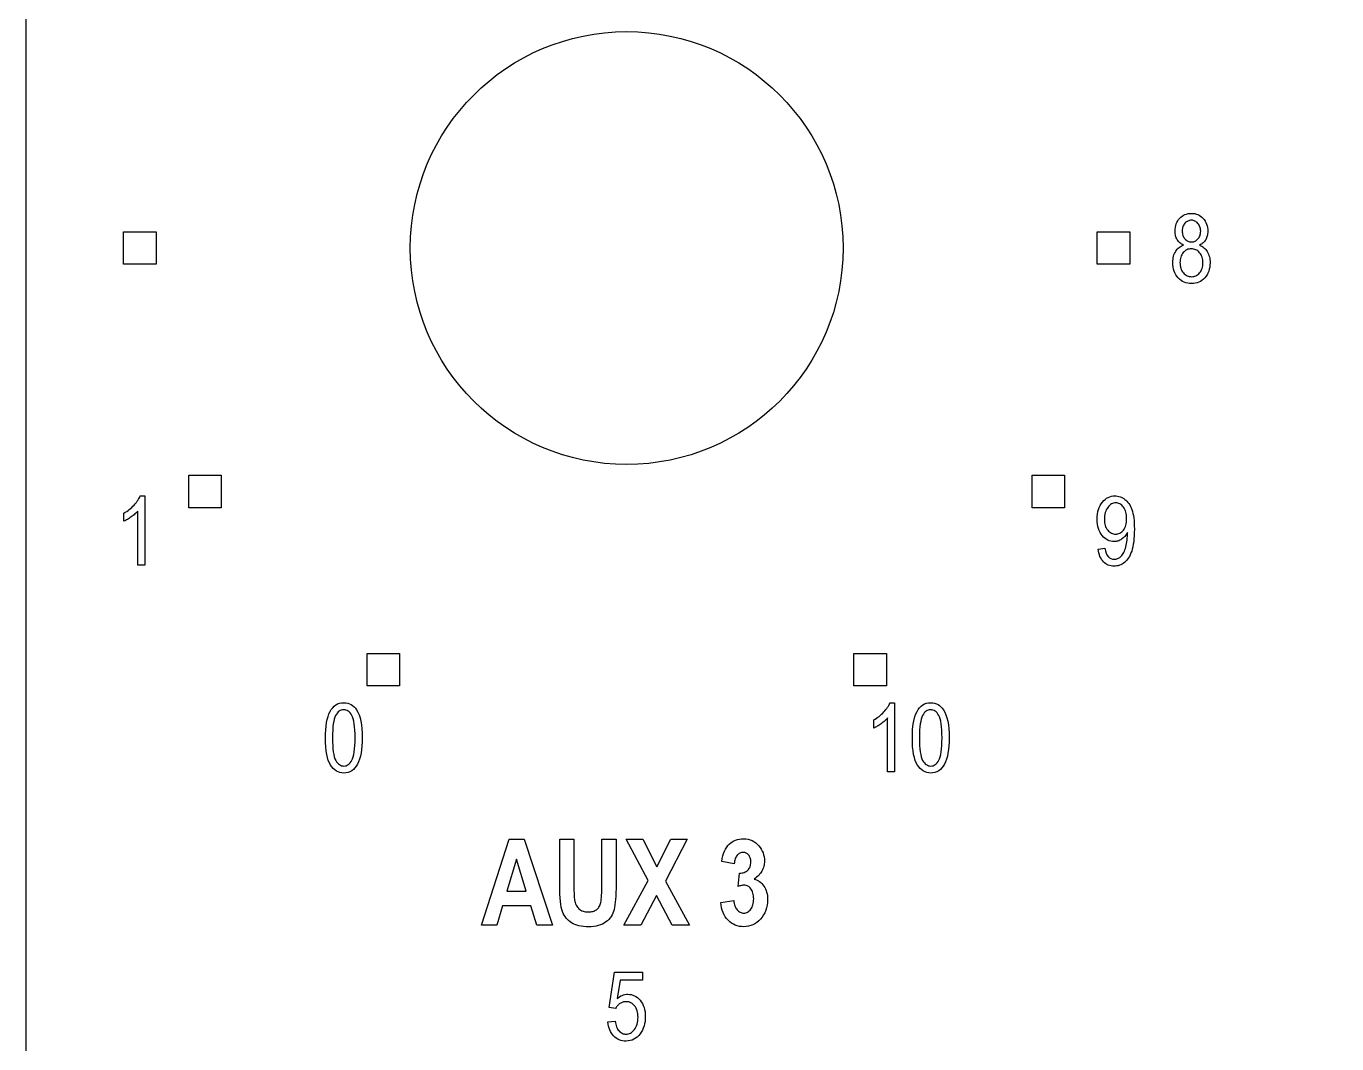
# Model space of a CAD drawing. Header units: millimetres. Extents: x 0 to 40, y 0 to 514.
# Drawn here: x 0 to 21.8, y 323.76 to 340.69 of the extents above; entities that cross this region are included whole.
import ezdxf

# ---------------------------------------------------------------- set-up
doc = ezdxf.new("R2010")
doc.units = ezdxf.units.MM
for name, color, linetype in [('CUT', 1, 'CONTINUOUS'), ('LEGEND', 2, 'CONTINUOUS'), ('OUTLINE', 7, 'CONTINUOUS')]:
    doc.layers.add(name, color=color, linetype=linetype)

msp = doc.modelspace()

# ---------------------------------------------------------------- linework, layer by layer
at = {"layer": 'CUT'}
msp.add_circle((9.99, 337), 3.6, dxfattribs=at)
at = {"layer": 'LEGEND'}
for points in [[(19.2548, 337.0484), (19.238, 337.0567), (19.2222, 337.0657), (19.2075, 337.0757), (19.1938, 337.0864), (19.1812, 337.098), (19.1697, 337.1105), (19.1592, 337.1238), (19.1498, 337.1379), (19.1414, 337.1529), (19.1342, 337.1688), (19.1281, 337.1856), (19.1231, 337.2032), (19.1192, 337.2218), (19.1164, 337.2412), (19.1148, 337.2616), (19.1142, 337.2828), (19.1154, 337.3147), (19.119, 337.345), (19.125, 337.3739), (19.1335, 337.4012), (19.1443, 337.427), (19.1575, 337.4513), (19.1731, 337.474), (19.1912, 337.4953), (19.211, 337.5145), (19.2321, 337.5312), (19.2544, 337.5453), (19.278, 337.5568), (19.3028, 337.5658), (19.3288, 337.5722), (19.356, 337.5761), (19.3845, 337.5773), (19.4132, 337.576), (19.4407, 337.5721), (19.4669, 337.5656), (19.4919, 337.5564), (19.5156, 337.5447), (19.5381, 337.5303), (19.5594, 337.5133), (19.5795, 337.4937), (19.5977, 337.4721), (19.6135, 337.4489), (19.6268, 337.4242), (19.6378, 337.398), (19.6463, 337.3703), (19.6523, 337.3411), (19.656, 337.3104), (19.6572, 337.2781), (19.6567, 337.2578), (19.655, 337.2383), (19.6524, 337.2196), (19.6486, 337.2017), (19.6438, 337.1845), (19.6379, 337.1682), (19.6309, 337.1526), (19.6228, 337.1379), (19.6137, 337.1239), (19.6034, 337.1108), (19.5921, 337.0984), (19.5796, 337.0868), (19.5661, 337.076), (19.5515, 337.066), (19.5357, 337.0568), (19.5189, 337.0484), (19.5396, 337.0394), (19.559, 337.0291), (19.5772, 337.0174), (19.5942, 337.0045), (19.6099, 336.9903), (19.6244, 336.9748), (19.6377, 336.9579), (19.6498, 336.9398), (19.6605, 336.9205), (19.6698, 336.9001), (19.6776, 336.8785), (19.684, 336.8559), (19.689, 336.8321), (19.6926, 336.8071), (19.6948, 336.7811), (19.6955, 336.7539), (19.6941, 336.7165), (19.6899, 336.6809), (19.683, 336.647), (19.6733, 336.6149), (19.6608, 336.5846), (19.6456, 336.5561), (19.6276, 336.5293), (19.6068, 336.5043), (19.584, 336.4817), (19.5598, 336.4621), (19.5343, 336.4455), (19.5075, 336.4319), (19.4793, 336.4214), (19.4498, 336.4138), (19.419, 336.4093), (19.3869, 336.4078), (19.3544, 336.4093), (19.3232, 336.4138), (19.2935, 336.4214), (19.2651, 336.4319), (19.2381, 336.4455), (19.2125, 336.4621), (19.1882, 336.4817), (19.1654, 336.5043), (19.1446, 336.5294), (19.1266, 336.5563), (19.1114, 336.5852), (19.0989, 336.6159), (19.0892, 336.6486), (19.0823, 336.6831), (19.0781, 336.7195), (19.0767, 336.7578), (19.0775, 336.7859), (19.0797, 336.8127), (19.0834, 336.8383), (19.0885, 336.8626), (19.0952, 336.8857), (19.1033, 336.9074), (19.1129, 336.928), (19.124, 336.9473), (19.1364, 336.9652), (19.1499, 336.9816), (19.1645, 336.9965), (19.1803, 337.0099), (19.1973, 337.0218), (19.2153, 337.0322), (19.2345, 337.041), (19.2548, 337.0484)], [(19.233, 337.2867), (19.2337, 337.2662), (19.2358, 337.2467), (19.2392, 337.2283), (19.2441, 337.2109), (19.2504, 337.1947), (19.258, 337.1795), (19.2671, 337.1654), (19.2775, 337.1523), (19.289, 337.1406), (19.301, 337.1305), (19.3138, 337.1219), (19.3271, 337.1148), (19.3411, 337.1094), (19.3557, 337.1055), (19.371, 337.1031), (19.3869, 337.1023), (19.4024, 337.1031), (19.4173, 337.1054), (19.4317, 337.1093), (19.4455, 337.1146), (19.4587, 337.1216), (19.4713, 337.13), (19.4833, 337.14), (19.4947, 337.1516), (19.5051, 337.1643), (19.5142, 337.178), (19.5218, 337.1925), (19.5281, 337.208), (19.533, 337.2244), (19.5364, 337.2417), (19.5385, 337.2598), (19.5392, 337.2789), (19.5385, 337.2986), (19.5364, 337.3173), (19.5328, 337.3351), (19.5278, 337.3521), (19.5214, 337.368), (19.5135, 337.3831), (19.5042, 337.3973), (19.4935, 337.4105), (19.4818, 337.4225), (19.4696, 337.4329), (19.4569, 337.4417), (19.4436, 337.4489), (19.4298, 337.4545), (19.4155, 337.4585), (19.4007, 337.4609), (19.3853, 337.4617), (19.37, 337.4609), (19.3552, 337.4586), (19.3409, 337.4547), (19.3272, 337.4492), (19.3141, 337.4422), (19.3015, 337.4336), (19.2894, 337.4234), (19.2779, 337.4117), (19.2674, 337.3988), (19.2582, 337.3852), (19.2505, 337.3707), (19.2442, 337.3555), (19.2393, 337.3395), (19.2358, 337.3227), (19.2337, 337.3051), (19.233, 337.2867)], [(1.62, 337.27), (2.16, 337.27), (2.16, 336.73), (1.62, 336.73)], [(17.82, 337.27), (18.36, 337.27), (18.36, 336.73), (17.82, 336.73)], [(19.1947, 336.7578), (19.1956, 336.7321), (19.1982, 336.7076), (19.2027, 336.6845), (19.2088, 336.6626), (19.2168, 336.642), (19.2265, 336.6227), (19.2381, 336.6046), (19.2513, 336.5879), (19.2658, 336.5728), (19.281, 336.5597), (19.2969, 336.5486), (19.3135, 336.5396), (19.3308, 336.5325), (19.3488, 336.5275), (19.3675, 336.5244), (19.3869, 336.5234), (19.4064, 336.5244), (19.4252, 336.5273), (19.4432, 336.5322), (19.4605, 336.5391), (19.477, 336.5479), (19.4928, 336.5586), (19.5078, 336.5713), (19.522, 336.5859), (19.535, 336.6022), (19.5463, 336.6198), (19.5558, 336.6387), (19.5636, 336.659), (19.5697, 336.6805), (19.574, 336.7034), (19.5766, 336.7276), (19.5775, 336.7531), (19.5766, 336.7789), (19.5739, 336.8033), (19.5695, 336.8265), (19.5632, 336.8483), (19.5552, 336.8689), (19.5454, 336.8883), (19.5338, 336.9063), (19.5205, 336.923), (19.5059, 336.9382), (19.4905, 336.9512), (19.4745, 336.9623), (19.4578, 336.9714), (19.4403, 336.9784), (19.4222, 336.9835), (19.4033, 336.9865), (19.3838, 336.9875), (19.3644, 336.9865), (19.3458, 336.9835), (19.3279, 336.9785), (19.3108, 336.9715), (19.2944, 336.9625), (19.2788, 336.9515), (19.2639, 336.9385), (19.2498, 336.9234), (19.2369, 336.9068), (19.2257, 336.8891), (19.2162, 336.8701), (19.2085, 336.85), (19.2024, 336.8287), (19.1981, 336.8062), (19.1955, 336.7826), (19.1947, 336.7578)], [(2.7052, 333.22), (3.2452, 333.22), (3.2452, 332.68), (2.7052, 332.68)], [(16.7348, 333.22), (17.2748, 333.22), (17.2748, 332.68), (16.7348, 332.68)], [(1.9712, 331.7273), (1.8556, 331.7273), (1.8556, 332.6234), (1.8452, 332.6117), (1.834, 332.5999), (1.8219, 332.588), (1.8089, 332.5761), (1.7951, 332.5641), (1.7805, 332.552), (1.7649, 332.5399), (1.7486, 332.5277), (1.732, 332.5159), (1.7157, 332.5048), (1.6997, 332.4945), (1.6841, 332.4849), (1.6689, 332.476), (1.654, 332.4679), (1.6394, 332.4605), (1.6251, 332.4539), (1.6251, 332.5898), (1.6486, 332.6039), (1.6714, 332.6187), (1.6935, 332.6343), (1.7149, 332.6506), (1.7356, 332.6677), (1.7556, 332.6855), (1.7749, 332.7041), (1.7935, 332.7234), (1.8111, 332.7431), (1.8273, 332.7626), (1.8422, 332.7821), (1.8557, 332.8014), (1.8679, 332.8205), (1.8787, 332.8396), (1.8881, 332.8585), (1.8962, 332.8773), (1.9712, 332.8773)], [(17.8353, 331.9922), (17.9463, 332.0047), (17.9545, 331.9622), (17.966, 331.9254), (17.9807, 331.8942), (17.9986, 331.8687), (18.0198, 331.8489), (18.0441, 331.8348), (18.0717, 331.8263), (18.1025, 331.8234), (18.1168, 331.8241), (18.1308, 331.8259), (18.1444, 331.829), (18.1577, 331.8333), (18.1707, 331.8388), (18.1833, 331.8456), (18.1956, 331.8536), (18.2076, 331.8629), (18.2192, 331.8737), (18.2303, 331.8865), (18.241, 331.9011), (18.2512, 331.9177), (18.261, 331.9362), (18.2704, 331.9566), (18.2792, 331.9789), (18.2877, 332.0031), (18.2954, 332.0288), (18.302, 332.0556), (18.3077, 332.0834), (18.3123, 332.1123), (18.3159, 332.1422), (18.3184, 332.1732), (18.32, 332.2052), (18.3205, 332.2383), (18.3205, 332.2664), (18.3111, 332.2495), (18.301, 332.2334), (18.29, 332.2183), (18.2783, 332.2041), (18.2658, 332.1908), (18.2525, 332.1784), (18.2385, 332.1669), (18.2236, 332.1562), (18.2083, 332.1467), (18.193, 332.1385), (18.1776, 332.1315), (18.1621, 332.1258), (18.1465, 332.1213), (18.1309, 332.1182), (18.1152, 332.1163), (18.0994, 332.1156), (18.0712, 332.1172), (18.0439, 332.1219), (18.0177, 332.1297), (17.9925, 332.1407), (17.9682, 332.1548), (17.9449, 332.1721), (17.9226, 332.1925), (17.9013, 332.216), (17.8818, 332.2423), (17.8649, 332.2708), (17.8506, 332.3017), (17.8389, 332.3349), (17.8298, 332.3703), (17.8233, 332.4081), (17.8194, 332.4482), (17.8181, 332.4906), (17.8195, 332.5344), (17.8235, 332.5757), (17.8303, 332.6147), (17.8397, 332.6513), (17.8519, 332.6855), (17.8667, 332.7173), (17.8842, 332.7468), (17.9045, 332.7738), (17.9266, 332.7981), (17.95, 332.8191), (17.9744, 332.8369), (18.0001, 332.8515), (18.0269, 332.8628), (18.0548, 332.8709), (18.084, 332.8757), (18.1142, 332.8773), (18.1359, 332.8764), (18.1573, 332.8737), (18.1782, 332.8692), (18.1988, 332.8629), (18.219, 332.8548), (18.2389, 332.8448), (18.2584, 332.8331), (18.2775, 332.8195), (18.2959, 332.8042), (18.3133, 332.7872), (18.3295, 332.7685), (18.3447, 332.748), (18.3588, 332.7259), (18.3718, 332.7021), (18.3838, 332.6765), (18.3947, 332.6492), (18.4044, 332.6195), (18.4128, 332.5868), (18.4199, 332.5509), (18.4258, 332.5119), (18.4303, 332.4698), (18.4335, 332.4247), (18.4355, 332.3764), (18.4361, 332.325), (18.4354, 332.2677), (18.4333, 332.2136), (18.4298, 332.1629), (18.425, 332.1154), (18.4187, 332.0713), (18.4111, 332.0304), (18.402, 331.9929), (18.3916, 331.9586), (18.3799, 331.9271), (18.3673, 331.8978), (18.3537, 331.8706), (18.3391, 331.8457), (18.3236, 331.823), (18.307, 331.8024), (18.2894, 331.7841), (18.2709, 331.768), (18.2515, 331.7539), (18.2316, 331.7417), (18.2112, 331.7313), (18.1901, 331.7229), (18.1685, 331.7163), (18.1463, 331.7116), (18.1235, 331.7088), (18.1002, 331.7078), (18.074, 331.709), (18.0489, 331.7124), (18.0248, 331.7181), (18.0019, 331.7261), (17.9801, 331.7363), (17.9594, 331.7489), (17.9398, 331.7637), (17.9213, 331.7809), (17.9042, 331.8001), (17.8889, 331.8215), (17.8755, 331.8448), (17.8638, 331.8702), (17.854, 331.8977), (17.846, 331.9271), (17.8397, 331.9586), (17.8353, 331.9922)], [(18.308, 332.4977), (18.3071, 332.5275), (18.3046, 332.5557), (18.3003, 332.5823), (18.2943, 332.6072), (18.2866, 332.6305), (18.2772, 332.6522), (18.2661, 332.6722), (18.2533, 332.6906), (18.2394, 332.7071), (18.2249, 332.7214), (18.21, 332.7335), (18.1945, 332.7434), (18.1785, 332.751), (18.162, 332.7565), (18.145, 332.7598), (18.1275, 332.7609), (18.1092, 332.7598), (18.0914, 332.7563), (18.0741, 332.7504), (18.0573, 332.7422), (18.041, 332.7316), (18.0252, 332.7188), (18.0099, 332.7035), (17.9951, 332.6859), (17.9815, 332.6664), (17.9696, 332.6453), (17.9596, 332.6227), (17.9514, 332.5984), (17.9451, 332.5727), (17.9405, 332.5453), (17.9378, 332.5164), (17.9369, 332.4859), (17.9378, 332.4585), (17.9404, 332.4325), (17.9447, 332.408), (17.9508, 332.3849), (17.9586, 332.3632), (17.9681, 332.3429), (17.9794, 332.3241), (17.9924, 332.3066), (18.0066, 332.291), (18.0215, 332.2774), (18.037, 332.2659), (18.0533, 332.2565), (18.0702, 332.2492), (18.0879, 332.244), (18.1062, 332.2409), (18.1252, 332.2398), (18.1439, 332.2409), (18.162, 332.244), (18.1793, 332.2493), (18.1959, 332.2566), (18.2117, 332.2661), (18.2268, 332.2776), (18.2412, 332.2913), (18.2549, 332.307), (18.2673, 332.3247), (18.2781, 332.3441), (18.2872, 332.3653), (18.2947, 332.3883), (18.3005, 332.413), (18.3047, 332.4395), (18.3072, 332.4677), (18.308, 332.4977)], [(5.67, 330.2552), (6.21, 330.2552), (6.21, 329.7152), (5.67, 329.7152)], [(13.77, 330.2552), (14.31, 330.2552), (14.31, 329.7152), (13.77, 329.7152)], [(4.9775, 328.8515), (4.9787, 328.9214), (4.9824, 328.9869), (4.9884, 329.0481), (4.9969, 329.1049), (5.0079, 329.1573), (5.0212, 329.2053), (5.037, 329.249), (5.0552, 329.2883), (5.0758, 329.3231), (5.0987, 329.3532), (5.1239, 329.3787), (5.1514, 329.3996), (5.1812, 329.4158), (5.2134, 329.4274), (5.2478, 329.4344), (5.2845, 329.4367), (5.3172, 329.4348), (5.3482, 329.4292), (5.3773, 329.4198), (5.4046, 329.4066), (5.4302, 329.3897), (5.454, 329.369), (5.476, 329.3446), (5.4962, 329.3164), (5.5182, 329.2773), (5.5373, 329.2328), (5.5534, 329.1829), (5.5666, 329.1275), (5.5768, 329.0667), (5.5841, 329.0004), (5.5885, 328.9287), (5.59, 328.8515), (5.5888, 328.782), (5.5852, 328.7168), (5.5791, 328.6559), (5.5707, 328.5993), (5.5598, 328.547), (5.5465, 328.499), (5.5308, 328.4554), (5.5127, 328.416), (5.4921, 328.3811), (5.4693, 328.3509), (5.4441, 328.3253), (5.4166, 328.3044), (5.3867, 328.2881), (5.3545, 328.2765), (5.3199, 328.2695), (5.283, 328.2672), (5.2501, 328.2692), (5.2188, 328.2754), (5.1891, 328.2856), (5.1608, 328.3), (5.1341, 328.3184), (5.1089, 328.341), (5.0852, 328.3677), (5.063, 328.3984), (5.043, 328.4342), (5.0256, 328.476), (5.0109, 328.5237), (4.9989, 328.5773), (4.9895, 328.6369), (4.9828, 328.7025), (4.9788, 328.7741), (4.9775, 328.8515)], [(5.0955, 328.8515), (5.0963, 328.7847), (5.0988, 328.7236), (5.103, 328.6682), (5.1088, 328.6186), (5.1164, 328.5748), (5.1256, 328.5367), (5.1364, 328.5043), (5.149, 328.4777), (5.1628, 328.4555), (5.1776, 328.4362), (5.1934, 328.4199), (5.21, 328.4065), (5.2276, 328.3961), (5.2462, 328.3887), (5.2657, 328.3843), (5.2861, 328.3828), (5.3054, 328.3843), (5.3239, 328.3888), (5.3416, 328.3963), (5.3586, 328.4068), (5.3747, 328.4203), (5.39, 328.4369), (5.4044, 328.4564), (5.4181, 328.4789), (5.4306, 328.5057), (5.4414, 328.5382), (5.4505, 328.5763), (5.458, 328.6201), (5.4638, 328.6695), (5.4679, 328.7245), (5.4704, 328.7852), (5.4713, 328.8515), (5.4704, 328.9186), (5.4679, 328.9798), (5.4637, 329.0353), (5.4579, 329.0849), (5.4503, 329.1288), (5.4411, 329.1669), (5.4303, 329.1992), (5.4177, 329.2258), (5.4039, 329.2479), (5.389, 329.2671), (5.3731, 329.2834), (5.3563, 329.2967), (5.3385, 329.307), (5.3197, 329.3144), (5.2999, 329.3188), (5.2791, 329.3203), (5.2599, 329.3188), (5.2416, 329.3143), (5.224, 329.3068), (5.2073, 329.2963), (5.1913, 329.2828), (5.1762, 329.2662), (5.1618, 329.2467), (5.1482, 329.2242), (5.1358, 329.1974), (5.1251, 329.1649), (5.1161, 329.1268), (5.1087, 329.083), (5.1029, 329.0336), (5.0988, 328.9786), (5.0963, 328.9179), (5.0955, 328.8515)], [(14.447, 328.2867), (14.3314, 328.2867), (14.3314, 329.1828), (14.321, 329.171), (14.3098, 329.1592), (14.2977, 329.1474), (14.2847, 329.1354), (14.2709, 329.1234), (14.2563, 329.1114), (14.2407, 329.0993), (14.2244, 329.0871), (14.2077, 329.0753), (14.1915, 329.0642), (14.1755, 329.0538), (14.1599, 329.0442), (14.1447, 329.0354), (14.1297, 329.0273), (14.1152, 329.0199), (14.1009, 329.0133), (14.1009, 329.1492), (14.1244, 329.1633), (14.1472, 329.1781), (14.1693, 329.1936), (14.1907, 329.2099), (14.2114, 329.227), (14.2314, 329.2449), (14.2507, 329.2635), (14.2693, 329.2828), (14.2869, 329.3025), (14.3031, 329.322), (14.318, 329.3414), (14.3315, 329.3607), (14.3437, 329.3799), (14.3545, 329.399), (14.3639, 329.4179), (14.372, 329.4367), (14.447, 329.4367)], [(14.7423, 328.8515), (14.7436, 328.9214), (14.7472, 328.9869), (14.7533, 329.0481), (14.7618, 329.1049), (14.7727, 329.1573), (14.7861, 329.2053), (14.8019, 329.249), (14.8201, 329.2883), (14.8407, 329.3231), (14.8636, 329.3532), (14.8888, 329.3787), (14.9163, 329.3996), (14.9461, 329.4158), (14.9782, 329.4274), (15.0126, 329.4344), (15.0494, 329.4367), (15.0821, 329.4348), (15.113, 329.4292), (15.1421, 329.4198), (15.1695, 329.4066), (15.1951, 329.3897), (15.2189, 329.369), (15.2409, 329.3446), (15.2611, 329.3164), (15.2831, 329.2773), (15.3021, 329.2328), (15.3182, 329.1829), (15.3314, 329.1275), (15.3417, 329.0667), (15.349, 329.0004), (15.3534, 328.9287), (15.3548, 328.8515), (15.3536, 328.782), (15.35, 328.7168), (15.344, 328.6559), (15.3355, 328.5993), (15.3246, 328.547), (15.3113, 328.499), (15.2956, 328.4554), (15.2775, 328.416), (15.257, 328.3811), (15.2341, 328.3509), (15.2089, 328.3253), (15.1814, 328.3044), (15.1515, 328.2881), (15.1193, 328.2765), (15.0847, 328.2695), (15.0478, 328.2672), (15.015, 328.2692), (14.9837, 328.2754), (14.9539, 328.2856), (14.9256, 328.3), (14.8989, 328.3184), (14.8737, 328.341), (14.85, 328.3677), (14.8279, 328.3984), (14.8078, 328.4342), (14.7905, 328.476), (14.7758, 328.5237), (14.7637, 328.5773), (14.7544, 328.6369), (14.7477, 328.7025), (14.7437, 328.7741), (14.7423, 328.8515)], [(14.8603, 328.8515), (14.8611, 328.7847), (14.8637, 328.7236), (14.8678, 328.6682), (14.8737, 328.6186), (14.8812, 328.5748), (14.8904, 328.5367), (14.9013, 328.5043), (14.9138, 328.4777), (14.9277, 328.4555), (14.9425, 328.4362), (14.9582, 328.4199), (14.9749, 328.4065), (14.9925, 328.3961), (15.011, 328.3887), (15.0305, 328.3843), (15.0509, 328.3828), (15.0703, 328.3843), (15.0888, 328.3888), (15.1065, 328.3963), (15.1234, 328.4068), (15.1395, 328.4203), (15.1548, 328.4369), (15.1693, 328.4564), (15.183, 328.4789), (15.1954, 328.5057), (15.2062, 328.5382), (15.2153, 328.5763), (15.2228, 328.6201), (15.2286, 328.6695), (15.2328, 328.7245), (15.2353, 328.7852), (15.2361, 328.8515), (15.2353, 328.9186), (15.2327, 328.9798), (15.2286, 329.0353), (15.2227, 329.0849), (15.2152, 329.1288), (15.206, 329.1669), (15.1951, 329.1992), (15.1826, 329.2258), (15.1687, 329.2479), (15.1538, 329.2671), (15.138, 329.2834), (15.1212, 329.2967), (15.1033, 329.307), (15.0845, 329.3144), (15.0647, 329.3188), (15.0439, 329.3203), (15.0248, 329.3188), (15.0064, 329.3143), (14.9889, 329.3068), (14.9721, 329.2963), (14.9562, 329.2828), (14.941, 329.2662), (14.9266, 329.2467), (14.913, 329.2242), (14.9007, 329.1974), (14.89, 329.1649), (14.8809, 329.1268), (14.8735, 329.083), (14.8677, 329.0336), (14.8636, 328.9786), (14.8611, 328.9179), (14.8603, 328.8515)], [(8.7532, 325.7342), (8.4954, 325.7342), (8.3928, 326.0594), (7.9241, 326.0594), (7.8274, 325.7342), (7.5754, 325.7342), (8.0325, 327.1658), (8.2835, 327.1658)], [(8.8762, 327.1658), (9.1126, 327.1658), (9.1126, 326.3904), (9.1127, 326.3472), (9.1131, 326.308), (9.1138, 326.2726), (9.1148, 326.2413), (9.116, 326.2138), (9.1175, 326.1903), (9.1193, 326.1707), (9.1213, 326.1551), (9.1259, 326.1321), (9.1319, 326.1104), (9.1392, 326.0901), (9.1478, 326.0711), (9.1579, 326.0535), (9.1692, 326.0372), (9.182, 326.0222), (9.1961, 326.0086), (9.2114, 325.9965), (9.2279, 325.9859), (9.2457, 325.9771), (9.2645, 325.9698), (9.2846, 325.9641), (9.3058, 325.9601), (9.3282, 325.9576), (9.3518, 325.9568), (9.3719, 325.9574), (9.3909, 325.9591), (9.4091, 325.962), (9.4263, 325.966), (9.4425, 325.9711), (9.4578, 325.9774), (9.4722, 325.9849), (9.4856, 325.9935), (9.498, 326.0031), (9.5094, 326.0135), (9.5198, 326.0249), (9.5292, 326.0372), (9.5375, 326.0503), (9.5448, 326.0643), (9.5511, 326.0792), (9.5564, 326.095), (9.5609, 326.1136), (9.5647, 326.1368), (9.568, 326.1647), (9.5707, 326.1972), (9.5728, 326.2344), (9.5743, 326.2762), (9.5752, 326.3227), (9.5754, 326.3738), (9.5754, 327.1658), (9.8128, 327.1658), (9.8128, 326.4139), (9.8123, 326.3443), (9.8108, 326.2798), (9.8084, 326.2203), (9.8051, 326.1657), (9.8007, 326.1161), (9.7955, 326.0716), (9.7892, 326.032), (9.782, 325.9974), (9.7731, 325.966), (9.7618, 325.9362), (9.7481, 325.9079), (9.7319, 325.8812), (9.7134, 325.8559), (9.6925, 325.8322), (9.6691, 325.81), (9.6433, 325.7894), (9.6153, 325.7707), (9.5851, 325.7545), (9.5527, 325.7409), (9.5182, 325.7297), (9.4815, 325.721), (9.4427, 325.7147), (9.4018, 325.711), (9.3587, 325.7098), (9.314, 325.7108), (9.2719, 325.7139), (9.2323, 325.719), (9.1952, 325.7262), (9.1606, 325.7355), (9.1286, 325.7468), (9.099, 325.7602), (9.072, 325.7757), (9.0472, 325.793), (9.0241, 325.812), (9.0027, 325.8327), (8.9832, 325.855), (8.9654, 325.8791), (8.9494, 325.9048), (8.9351, 325.9322), (8.9226, 325.9612), (8.9117, 325.9943), (8.9023, 326.0336), (8.8944, 326.0793), (8.8878, 326.1313), (8.8828, 326.1895), (8.8791, 326.2541), (8.877, 326.325), (8.8762, 326.4021)], [(9.9436, 325.7342), (10.345, 326.4812), (9.9807, 327.1658), (10.2581, 327.1658), (10.4934, 326.7059), (10.7239, 327.1658), (10.9983, 327.1658), (10.634, 326.4705), (11.0354, 325.7342), (10.7493, 325.7342), (10.4885, 326.2293), (10.2278, 325.7342)], [(11.554, 326.1141), (11.7717, 326.1463), (11.7745, 326.1216), (11.7785, 326.0985), (11.7837, 326.0768), (11.79, 326.0567), (11.7976, 326.038), (11.8063, 326.0209), (11.8163, 326.0052), (11.8274, 325.991), (11.8394, 325.9784), (11.8519, 325.9675), (11.8649, 325.9583), (11.8784, 325.9507), (11.8925, 325.9449), (11.9071, 325.9407), (11.9221, 325.9381), (11.9378, 325.9373), (11.9548, 325.9383), (11.9711, 325.9413), (11.9867, 325.9462), (12.0017, 325.9532), (12.016, 325.9621), (12.0297, 325.973), (12.0426, 325.9859), (12.0549, 326.0008), (12.0662, 326.0174), (12.0759, 326.0356), (12.0841, 326.0553), (12.0908, 326.0765), (12.0961, 326.0992), (12.0998, 326.1235), (12.102, 326.1492), (12.1028, 326.1766), (12.1021, 326.202), (12.0999, 326.226), (12.0963, 326.2486), (12.0913, 326.2698), (12.0849, 326.2896), (12.077, 326.308), (12.0677, 326.325), (12.0569, 326.3406), (12.0451, 326.3546), (12.0327, 326.3667), (12.0197, 326.3769), (12.0061, 326.3853), (11.9919, 326.3918), (11.9771, 326.3965), (11.9616, 326.3993), (11.9456, 326.4002), (11.9346, 326.3999), (11.923, 326.3989), (11.911, 326.3973), (11.8984, 326.3951), (11.8854, 326.3922), (11.8718, 326.3887), (11.8577, 326.3845), (11.843, 326.3797), (11.8674, 326.6033), (11.8886, 326.6036), (11.9086, 326.6055), (11.9275, 326.609), (11.9453, 326.6141), (11.962, 326.6207), (11.9775, 326.629), (11.9919, 326.6388), (12.0051, 326.6502), (12.0168, 326.663), (12.0269, 326.6771), (12.0355, 326.6924), (12.0425, 326.709), (12.0479, 326.7269), (12.0518, 326.746), (12.0542, 326.7663), (12.0549, 326.7879), (12.0544, 326.8059), (12.0527, 326.823), (12.0499, 326.839), (12.0459, 326.8541), (12.0408, 326.8681), (12.0346, 326.8811), (12.0273, 326.8931), (12.0188, 326.9041), (12.0095, 326.9139), (11.9995, 326.9225), (11.9888, 326.9297), (11.9775, 326.9356), (11.9656, 326.9402), (11.9531, 326.9435), (11.9399, 326.9454), (11.926, 326.9461), (11.9121, 326.9453), (11.8987, 326.9431), (11.8857, 326.9393), (11.8732, 326.934), (11.8611, 326.9272), (11.8496, 326.9189), (11.8385, 326.9091), (11.8279, 326.8978), (11.818, 326.8849), (11.8092, 326.8707), (11.8015, 326.855), (11.7948, 326.8378), (11.7892, 326.8192), (11.7846, 326.7992), (11.7811, 326.7776), (11.7786, 326.7547), (11.5706, 326.7977), (11.5796, 326.8451), (11.5905, 326.8891), (11.6034, 326.9298), (11.6182, 326.9671), (11.6349, 327.0011), (11.6535, 327.0317), (11.6741, 327.0589), (11.6965, 327.0828), (11.7207, 327.1036), (11.7465, 327.1217), (11.7737, 327.137), (11.8025, 327.1495), (11.8328, 327.1592), (11.8646, 327.1661), (11.898, 327.1703), (11.9329, 327.1717), (11.9719, 327.1699), (12.0088, 327.1645), (12.0437, 327.1556), (12.0765, 327.1431), (12.1073, 327.127), (12.136, 327.1074), (12.1627, 327.0842), (12.1873, 327.0574), (12.2094, 327.0285), (12.2285, 326.9988), (12.2447, 326.9683), (12.2579, 326.9371), (12.2683, 326.9051), (12.2756, 326.8723), (12.28, 326.8388), (12.2815, 326.8045), (12.2808, 326.7813), (12.2788, 326.7588), (12.2755, 326.7368), (12.2709, 326.7154), (12.2649, 326.6946), (12.2576, 326.6743), (12.249, 326.6546), (12.239, 326.6355), (12.2277, 326.617), (12.2151, 326.5991), (12.2012, 326.5818), (12.1859, 326.565), (12.1693, 326.5488), (12.1514, 326.5332), (12.1322, 326.5182), (12.1116, 326.5037), (12.1357, 326.4961), (12.1586, 326.4866), (12.1804, 326.475), (12.2011, 326.4615), (12.2206, 326.446), (12.2389, 326.4285), (12.2562, 326.409), (12.2722, 326.3875), (12.2868, 326.3643), (12.2994, 326.3398), (12.31, 326.3138), (12.3187, 326.2864), (12.3255, 326.2576), (12.3304, 326.2275), (12.3333, 326.1959), (12.3342, 326.1629), (12.3324, 326.1149), (12.3269, 326.069), (12.3178, 326.0252), (12.3051, 325.9836), (12.2887, 325.944), (12.2686, 325.9066), (12.2449, 325.8713), (12.2175, 325.8382), (12.1877, 325.8081), (12.1564, 325.782), (12.1238, 325.7599), (12.0897, 325.7419), (12.0543, 325.7278), (12.0175, 325.7178), (11.9793, 325.7118), (11.9397, 325.7098), (11.9019, 325.7115), (11.8655, 325.7165), (11.8306, 325.725), (11.7973, 325.7369), (11.7653, 325.7521), (11.7349, 325.7707), (11.706, 325.7928), (11.6785, 325.8182), (11.6531, 325.8465), (11.6306, 325.8773), (11.6108, 325.9106), (11.5939, 325.9463), (11.5797, 325.9846), (11.5683, 326.0253), (11.5598, 326.0684), (11.554, 326.1141)], [(8.3167, 326.3006), (8.1555, 326.8318), (7.9963, 326.3006)], [(9.6775, 324.1273), (9.7986, 324.1398), (9.8027, 324.1134), (9.8078, 324.0886), (9.8141, 324.0657), (9.8215, 324.0444), (9.8301, 324.0249), (9.8397, 324.0072), (9.8504, 323.9912), (9.8623, 323.977), (9.8749, 323.9644), (9.8881, 323.9535), (9.9017, 323.9443), (9.9159, 323.9368), (9.9305, 323.931), (9.9457, 323.9268), (9.9613, 323.9243), (9.9775, 323.9234), (9.9977, 323.9246), (10.0171, 323.9281), (10.0358, 323.934), (10.0539, 323.9423), (10.0712, 323.9529), (10.0878, 323.9658), (10.1037, 323.9812), (10.1189, 323.9988), (10.1328, 324.0185), (10.1449, 324.04), (10.1551, 324.0631), (10.1634, 324.088), (10.1699, 324.1146), (10.1746, 324.1429), (10.1774, 324.1729), (10.1783, 324.2047), (10.1774, 324.2345), (10.1747, 324.2626), (10.1702, 324.2889), (10.1639, 324.3136), (10.1559, 324.3365), (10.146, 324.3577), (10.1343, 324.3772), (10.1209, 324.3949), (10.106, 324.4108), (10.0903, 324.4245), (10.0737, 324.4361), (10.0561, 324.4456), (10.0376, 324.453), (10.0182, 324.4583), (9.9979, 324.4614), (9.9767, 324.4625), (9.9637, 324.462), (9.951, 324.4607), (9.9384, 324.4584), (9.926, 324.4552), (9.9139, 324.4511), (9.9019, 324.446), (9.8902, 324.4401), (9.8787, 324.4332), (9.8675, 324.4255), (9.857, 324.4171), (9.8471, 324.408), (9.8378, 324.3981), (9.829, 324.3876), (9.8209, 324.3763), (9.8133, 324.3643), (9.8064, 324.3516), (9.6978, 324.3687), (9.7892, 324.957), (10.2556, 324.957), (10.2556, 324.8227), (9.8814, 324.8227), (9.8306, 324.5148), (9.8517, 324.5317), (9.8731, 324.5463), (9.8947, 324.5586), (9.9168, 324.5688), (9.9391, 324.5766), (9.9617, 324.5822), (9.9847, 324.5856), (10.008, 324.5867), (10.037, 324.5852), (10.065, 324.5804), (10.0921, 324.5726), (10.1182, 324.5616), (10.1434, 324.5475), (10.1676, 324.5302), (10.1908, 324.5099), (10.213, 324.4863), (10.2335, 324.4601), (10.2512, 324.4318), (10.2661, 324.4012), (10.2784, 324.3685), (10.2879, 324.3335), (10.2947, 324.2964), (10.2988, 324.2571), (10.3002, 324.2156), (10.2988, 324.1744), (10.2947, 324.1346), (10.2879, 324.0964), (10.2784, 324.0597), (10.2661, 324.0244), (10.2512, 323.9907), (10.2335, 323.9585), (10.213, 323.9277), (10.1903, 323.8996), (10.1658, 323.8753), (10.1393, 323.8547), (10.111, 323.8378), (10.0808, 323.8247), (10.0488, 323.8153), (10.0148, 323.8097), (9.9791, 323.8078), (9.9492, 323.8091), (9.9205, 323.8131), (9.893, 323.8197), (9.8667, 323.829), (9.8415, 323.8409), (9.8176, 323.8555), (9.7948, 323.8727), (9.7732, 323.8926), (9.7533, 323.9148), (9.7357, 323.939), (9.7204, 323.9653), (9.7073, 323.9937), (9.6965, 324.024), (9.6879, 324.0564), (9.6816, 324.0909), (9.6775, 324.1273)]]:
    msp.add_lwpolyline(points, close=True, dxfattribs=at)
at = {"layer": 'OUTLINE'}
msp.add_lwpolyline([(0, 514), (40.3, 514), (40.3, 0), (0, 0)], close=True, dxfattribs=at)

doc.saveas('drawing.dxf')
